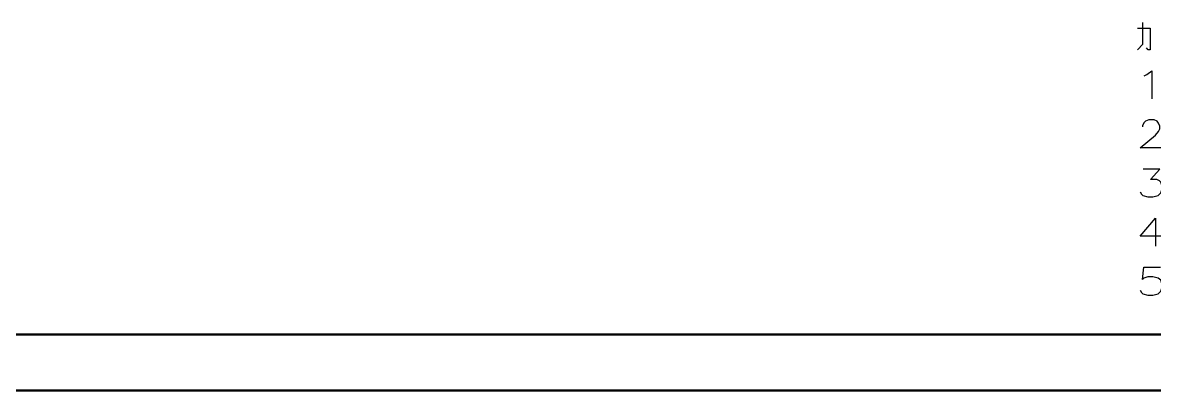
# Model space of a CAD drawing. Extents: x 0 to 1189, y 0 to 841.
# Drawn here: x 587.3 to 790.1, y 0 to 65.8 of the extents above; entities that cross this region are included whole.
import ezdxf

# ---------------------------------------------------------------- set-up
doc = ezdxf.new("R2010")
doc.units = 0

msp = doc.modelspace()

# ---------------------------------------------------------------- linework, layer by layer
at = {"color": 7, "lineweight": 50}
for p, q in [((1179, 10), (30, 10)), ((1189, 0), (0, 0))]:
    msp.add_line(p, q, dxfattribs=at)
at = {"color": 7, "lineweight": 25}
for points in [[(787.02, 61), (787.99, 61.97), (787.99, 65.84)], [(787.02, 64.87), (789.28, 64.87), (789.28, 61), (788.95, 61), (788.63, 61.32)], [(788.71, 56.56), (789.6, 57.21), (789.6, 52.21)], [(788.23, 56.32), (788.71, 56.56)], [(791.37, 43.42), (787.5, 43.42), (790.24, 45.68), (790.81, 46.32), (791.05, 46.81), (791.05, 47.29), (790.81, 47.85), (790.57, 48.18), (790, 48.42), (789.04, 48.42), (788.47, 48.18), (788.23, 47.93), (787.91, 47.45), (787.91, 47.21)], [(787.5, 35.52), (787.74, 35.11), (787.99, 34.87), (788.87, 34.63), (789.76, 34.63), (790.73, 34.87), (791.21, 35.35), (791.45, 36.08), (791.45, 36.56), (791.21, 37.29), (790.97, 37.53), (790.49, 37.77), (789.36, 37.77), (791.05, 39.63), (788.07, 39.63)], [(791.21, 27.61), (787.5, 27.61), (790.24, 30.84), (790.24, 28.42), (790.24, 25.84)], [(787.5, 17.93), (787.74, 17.53), (787.99, 17.29), (788.87, 17.05), (789.76, 17.05), (790.73, 17.29), (791.21, 17.77), (791.45, 18.5), (791.45, 18.98), (791.21, 19.71), (790.73, 20.11), (789.76, 20.35), (788.87, 20.35), (788.15, 20.11), (787.91, 19.87), (788.15, 22.05), (791.13, 22.05)]]:
    msp.add_lwpolyline(points, dxfattribs=at)

doc.saveas('drawing.dxf')
